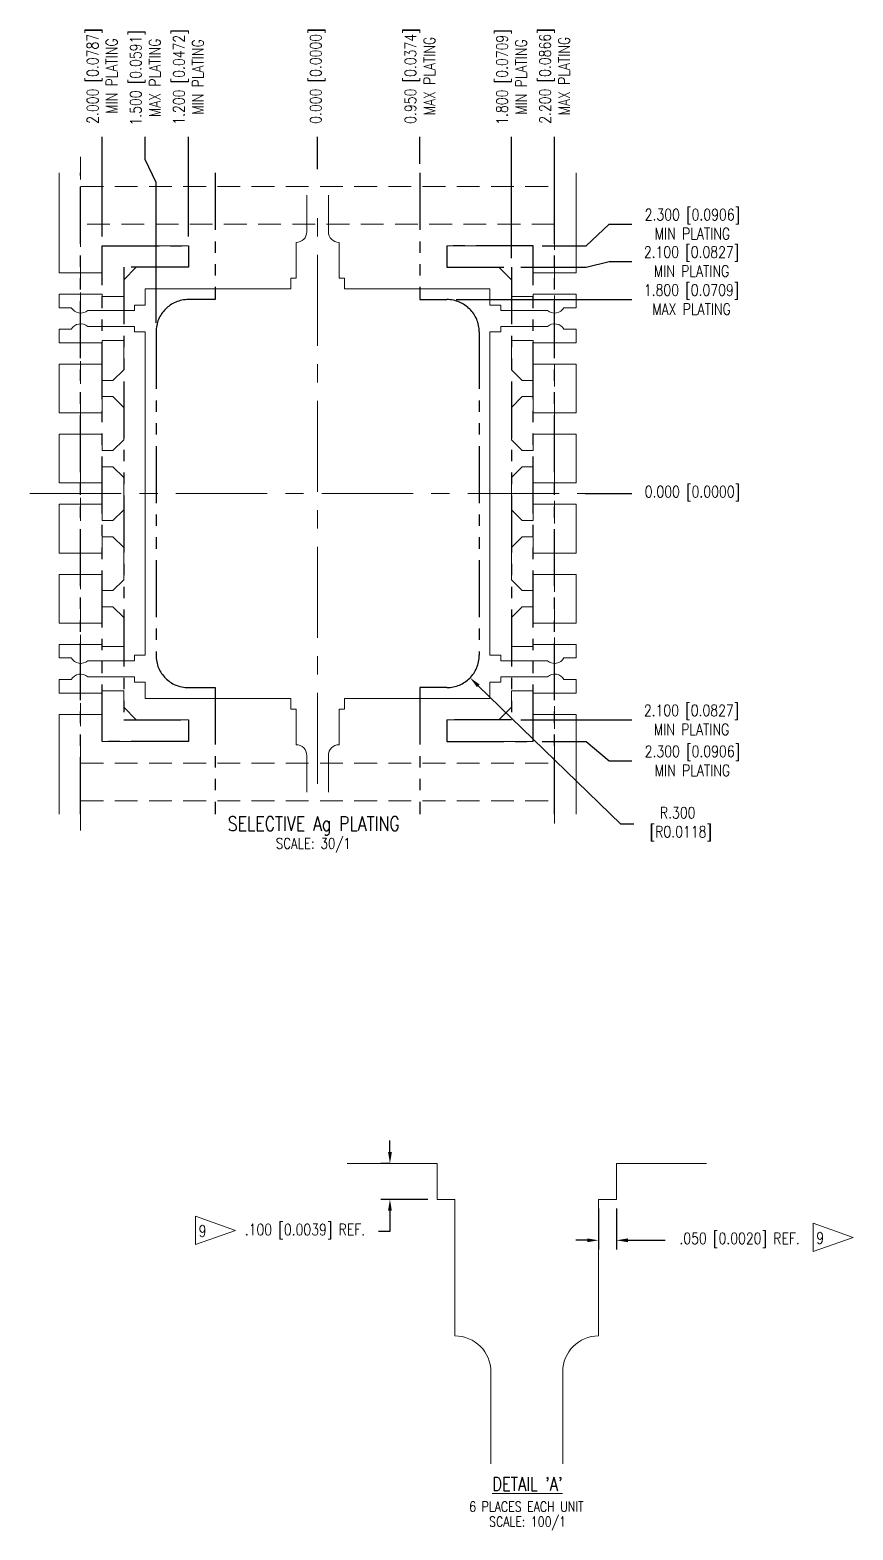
# Model space of a CAD drawing. Extents: x 18 to 657, y 89 to 516.
# Drawn here: x 428.3 to 657.5, y 88.7 to 506.2 of the extents above; entities that cross this region are included whole.
import ezdxf
from ezdxf.enums import TextEntityAlignment as Align

# ---------------------------------------------------------------- set-up
doc = ezdxf.new("R2010")
doc.units = 0
doc.header["$LTSCALE"] = 25.4
doc.header["$MEASUREMENT"] = 0
for name, pattern in [('CENTERX2', [4, 2.5, -0.5, 0.5, -0.5]), ('HIDDEN', [0.375, 0.25, -0.125]), ('PHANTOM2', [1.25, 0.625, -0.125, 0.125, -0.125, 0.125, -0.125])]:
    doc.linetypes.add(name, pattern=pattern)
for name, color, linetype, lineweight in [('SH-01_CENTER', 2, 'CENTERX2', 5), ('SH-01_DIM', 4, 'Continuous', 5), ('SH-01_NOTES', 3, 'Continuous', 5), ('SH-01_OBJECT', 7, 'Continuous', 5), ('SH-01_PKG', 5, 'HIDDEN', 5)]:
    doc.layers.add(name, color=color, linetype=linetype, lineweight=lineweight)
doc.layers.add('SH-01_MISC', color=6, linetype='PHANTOM2')
doc.styles.add('COMPLEX', font='COMPLEX', dxfattribs={"width": 0.8})
doc.styles.add('SIMPLEX', font='SIMPLEX.shx', dxfattribs={"width": 0.8})
doc.styles.get("Standard").update_dxf_attribs({"font": 'simplex.shx', "width": 0.82})
doc.dimstyles.get("Standard").update_dxf_attribs({"dimtxt": 3, "dimasz": 4, "dimexe": 1.5, "dimexo": 0.75, "dimgap": 1, "dimtad": 0, "dimdec": 3, "dimlfac": 0.25, "dimzin": 0, "dimdsep": 46, "dimtxsty": 'SIMPLEX', "dimcen": 0.5, "dimadec": 0, "dimazin": 0, "dimtp": 0.025, "dimtfac": 1, "dimtdec": 3, "dimtofl": 0, "dimtmove": 0, "dimatfit": 3, "dimfxl": 1, "dimtolj": 1, "dimtzin": 0, "dimarcsym": 0})
doc.dimstyles.new('Standard x 40', dxfattribs={"dimscale": 25.4, "dimtxt": 0.125, "dimasz": 0.125, "dimexe": 0.1, "dimexo": 0.1, "dimgap": 0.09, "dimtad": 0, "dimtih": 1, "dimtoh": 1, "dimdec": 3, "dimlfac": 0.025, "dimzin": 4, "dimdsep": 46, "dimtxsty": 'SIMPLEX', "dimcen": -0.09, "dimadec": 0, "dimazin": 0, "dimtp": 0.025, "dimtfac": 1, "dimtdec": 3, "dimtofl": 0, "dimtmove": 0, "dimatfit": 3, "dimfxl": 1, "dimtolj": 1, "dimtzin": 0, "dimarcsym": 0})

# ---------------------------------------------------------------- blocks, each defined once
blk = doc.blocks.new('*D32')
at = {"layer": 'Defpoints', "color": 0, "transparency": 16777216}
for p in [(586.66, 180.73), (591.66, 180.73), (591.66, 169.33)]:
    blk.add_point(p, dxfattribs=at)
at = {"layer": 'SH-01_DIM', "color": 0, "lineweight": -2, "transparency": 16777216}
for p, q in [((586.66, 178.19), (586.66, 166.79)), ((591.66, 178.19), (591.66, 166.79)), ((583.48, 169.33), (580.31, 169.33)), ((594.83, 169.33), (605.19, 169.33))]:
    blk.add_line(p, q, dxfattribs=at)
at = {"layer": 'SH-01_DIM', "color": 0, "transparency": 16777216}
for points in [[(583.48, 169.86), (583.48, 168.8), (586.66, 169.33)], [(594.83, 169.86), (594.83, 168.8), (591.66, 169.33)]]:
    blk.add_solid(points, dxfattribs=at)
at = {"layer": 'SH-01_DIM', "color": 0, "transparency": 16777216, "insert": (625.92, 169.33), "char_height": 3.175, "attachment_point": 5, "style": 'SIMPLEX'}
blk.add_mtext('\\A1;.050 [0.0020] REF.', dxfattribs=at)
blk = doc.blocks.new('*D33')
at = {"layer": 'Defpoints', "color": 0, "transparency": 16777216}
for p in [(531.16, 190.73), (528.55, 180.73), (541.66, 180.73)]:
    blk.add_point(p, dxfattribs=at)
at = {"layer": 'SH-01_DIM', "color": 0, "lineweight": -2, "transparency": 16777216}
for p, q in [((528.55, 193.9), (528.55, 197.08)), ((528.62, 190.73), (526.01, 190.73)), ((539.12, 180.73), (526.01, 180.73)), ((528.55, 177.55), (528.55, 171.8)), ((528.55, 171.8), (525.37, 171.8))]:
    blk.add_line(p, q, dxfattribs=at)
at = {"layer": 'SH-01_DIM', "color": 0, "transparency": 16777216}
for points in [[(528.02, 193.9), (529.08, 193.9), (528.55, 190.73)], [(528.02, 177.55), (529.08, 177.55), (528.55, 180.73)]]:
    blk.add_solid(points, dxfattribs=at)
at = {"layer": 'SH-01_DIM', "color": 0, "transparency": 16777216, "insert": (504.88, 171.8), "char_height": 3.175, "attachment_point": 5, "style": 'SIMPLEX'}
blk.add_mtext('\\A1;.100 [0.0039] REF.', dxfattribs=at)
blk = doc.blocks.new('*D36')
at = {"layer": 'Defpoints', "color": 0, "transparency": 16777216}
for p in [(508.41, 377.17), (580.41, 377.17), (595.91, 377.17)]:
    blk.add_point(p, dxfattribs=at)
at = {"layer": 'SH-01_DIM', "color": 0, "lineweight": -2, "transparency": 16777216}
blk.add_line((582.95, 377.17), (595.91, 377.17), dxfattribs=at)
at = {"layer": 'SH-01_DIM', "color": 0, "transparency": 16777216, "insert": (612.77, 377.17), "char_height": 3.175, "attachment_point": 5, "style": 'SIMPLEX'}
blk.add_mtext('\\A1;0.000 [0.0000]', dxfattribs=at)
blk = doc.blocks.new('*D37')
at = {"layer": 'Defpoints', "color": 0, "transparency": 16777216}
for p in [(508.41, 476.51), (508.41, 464.96), (508.41, 377.17)]:
    blk.add_point(p, dxfattribs=at)
at = {"layer": 'SH-01_DIM', "color": 0, "lineweight": -2, "transparency": 16777216}
blk.add_line((508.41, 467.5), (508.41, 476.51), dxfattribs=at)
at = {"layer": 'SH-01_DIM', "color": 0, "transparency": 16777216, "insert": (508.41, 493.37), "char_height": 3.175, "attachment_point": 5, "rotation": 90, "style": 'SIMPLEX'}
blk.add_mtext('\\A1;0.000 [0.0000]', dxfattribs=at)
blk = doc.blocks.new('*D38')
at = {"layer": 'Defpoints', "color": 0, "transparency": 16777216}
for p in [(562.41, 440.17), (595.91, 441.74), (508.41, 377.17)]:
    blk.add_point(p, dxfattribs=at)
at = {"layer": 'SH-01_DIM', "color": 0, "lineweight": -2, "transparency": 16777216}
for p, q in [((564.95, 440.17), (583.21, 440.17)), ((583.21, 440.17), (589.56, 441.74)), ((589.56, 441.74), (595.91, 441.74))]:
    blk.add_line(p, q, dxfattribs=at)
at = {"layer": 'SH-01_DIM', "color": 0, "transparency": 16777216, "insert": (612.53, 441.74), "char_height": 3.175, "attachment_point": 5, "style": 'SIMPLEX'}
blk.add_mtext('\\A1;2.100 [0.0827]\\PMIN PLATING', dxfattribs=at)
blk = doc.blocks.new('*D39')
at = {"layer": 'Defpoints', "color": 0, "transparency": 16777216}
for p in [(595.91, 452.16), (568.41, 446.17), (508.41, 377.17)]:
    blk.add_point(p, dxfattribs=at)
at = {"layer": 'SH-01_DIM', "color": 0, "lineweight": -2, "transparency": 16777216}
for p, q in [((583.21, 446.17), (589.56, 452.16)), ((589.56, 452.16), (595.91, 452.16)), ((570.95, 446.17), (583.21, 446.17))]:
    blk.add_line(p, q, dxfattribs=at)
at = {"layer": 'SH-01_DIM', "color": 0, "transparency": 16777216, "insert": (612.77, 452.16), "char_height": 3.175, "attachment_point": 5, "style": 'SIMPLEX'}
blk.add_mtext('\\A1;2.300 [0.0906]\\PMIN PLATING', dxfattribs=at)
blk = doc.blocks.new('*D40')
at = {"layer": 'Defpoints', "color": 0, "transparency": 16777216}
for p in [(508.41, 377.17), (562.41, 314.17), (595.91, 314.17)]:
    blk.add_point(p, dxfattribs=at)
at = {"layer": 'SH-01_DIM', "color": 0, "lineweight": -2, "transparency": 16777216}
blk.add_line((564.95, 314.17), (595.91, 314.17), dxfattribs=at)
at = {"layer": 'SH-01_DIM', "color": 0, "transparency": 16777216, "insert": (612.53, 314.17), "char_height": 3.175, "attachment_point": 5, "style": 'SIMPLEX'}
blk.add_mtext('\\A1;2.100 [0.0827]\\PMIN PLATING', dxfattribs=at)
blk = doc.blocks.new('*D41')
at = {"layer": 'Defpoints', "color": 0, "transparency": 16777216}
for p in [(508.41, 377.17), (568.41, 308.17), (595.91, 302.77)]:
    blk.add_point(p, dxfattribs=at)
at = {"layer": 'SH-01_DIM', "color": 0, "lineweight": -2, "transparency": 16777216}
for p, q in [((570.95, 308.17), (583.21, 308.17)), ((583.21, 308.17), (589.56, 302.77)), ((589.56, 302.77), (595.91, 302.77))]:
    blk.add_line(p, q, dxfattribs=at)
at = {"layer": 'SH-01_DIM', "color": 0, "transparency": 16777216, "insert": (612.77, 302.77), "char_height": 3.175, "attachment_point": 5, "style": 'SIMPLEX'}
blk.add_mtext('\\A1;2.300 [0.0906]\\PMIN PLATING', dxfattribs=at)
blk = doc.blocks.new('*D42')
at = {"layer": 'Defpoints', "color": 0, "transparency": 16777216}
for p in [(472.41, 476.51), (472.41, 446.17), (508.41, 377.17)]:
    blk.add_point(p, dxfattribs=at)
at = {"layer": 'SH-01_DIM', "color": 0, "lineweight": -2, "transparency": 16777216}
blk.add_line((472.41, 448.71), (472.41, 476.51), dxfattribs=at)
at = {"layer": 'SH-01_DIM', "color": 0, "transparency": 16777216, "insert": (472.41, 493.12), "char_height": 3.175, "attachment_point": 5, "rotation": 90, "style": 'SIMPLEX'}
blk.add_mtext('\\A1;1.200 [0.0472]\\PMIN PLATING', dxfattribs=at)
blk = doc.blocks.new('*D43')
at = {"layer": 'Defpoints', "color": 0, "transparency": 16777216}
for p in [(448.41, 476.51), (448.41, 446.17), (508.41, 377.17)]:
    blk.add_point(p, dxfattribs=at)
at = {"layer": 'SH-01_DIM', "color": 0, "lineweight": -2, "transparency": 16777216}
blk.add_line((448.41, 448.71), (448.41, 476.51), dxfattribs=at)
at = {"layer": 'SH-01_DIM', "color": 0, "transparency": 16777216, "insert": (448.41, 493.37), "char_height": 3.175, "attachment_point": 5, "rotation": 90, "style": 'SIMPLEX'}
blk.add_mtext('\\A1;2.000 [0.0787]\\PMIN PLATING', dxfattribs=at)
blk = doc.blocks.new('*D44')
at = {"layer": 'Defpoints', "color": 0, "transparency": 16777216}
for p in [(562.41, 476.51), (562.41, 440.17), (508.41, 377.17)]:
    blk.add_point(p, dxfattribs=at)
at = {"layer": 'SH-01_DIM', "color": 0, "lineweight": -2, "transparency": 16777216}
blk.add_line((562.41, 442.71), (562.41, 476.51), dxfattribs=at)
at = {"layer": 'SH-01_DIM', "color": 0, "transparency": 16777216, "insert": (562.41, 493.12), "char_height": 3.175, "attachment_point": 5, "rotation": 90, "style": 'SIMPLEX'}
blk.add_mtext('\\A1;1.800 [0.0709]\\PMIN PLATING', dxfattribs=at)
blk = doc.blocks.new('*D45')
at = {"layer": 'Defpoints', "color": 0, "transparency": 16777216}
for p in [(460.41, 476.51), (463.41, 422.17), (508.41, 377.17)]:
    blk.add_point(p, dxfattribs=at)
at = {"layer": 'SH-01_DIM', "color": 0, "lineweight": -2, "transparency": 16777216}
for p, q in [((460.41, 470.16), (460.41, 476.51)), ((463.41, 463.81), (460.41, 470.16)), ((463.41, 424.71), (463.41, 463.81))]:
    blk.add_line(p, q, dxfattribs=at)
at = {"layer": 'SH-01_DIM', "color": 0, "transparency": 16777216, "insert": (460.41, 492.88), "char_height": 3.175, "attachment_point": 5, "rotation": 90, "style": 'SIMPLEX'}
blk.add_mtext('\\A1;1.500 [0.0591]\\PMAX PLATING', dxfattribs=at)
blk = doc.blocks.new('*D46')
at = {"layer": 'Defpoints', "color": 0, "transparency": 16777216}
for p in [(536.91, 476.51), (536.91, 466.43), (508.41, 377.17)]:
    blk.add_point(p, dxfattribs=at)
at = {"layer": 'SH-01_DIM', "color": 0, "lineweight": -2, "transparency": 16777216}
blk.add_line((536.91, 468.97), (536.91, 476.51), dxfattribs=at)
at = {"layer": 'SH-01_DIM', "color": 0, "transparency": 16777216, "insert": (536.91, 493.37), "char_height": 3.175, "attachment_point": 5, "rotation": 90, "style": 'SIMPLEX'}
blk.add_mtext('\\A1;0.950 [0.0374]\\PMAX PLATING', dxfattribs=at)
blk = doc.blocks.new('*D47')
at = {"layer": 'Defpoints', "color": 0, "transparency": 16777216}
for p in [(574.41, 476.51), (574.41, 452.17), (508.41, 377.17)]:
    blk.add_point(p, dxfattribs=at)
at = {"layer": 'SH-01_DIM', "color": 0, "lineweight": -2, "transparency": 16777216}
blk.add_line((574.41, 454.71), (574.41, 476.51), dxfattribs=at)
at = {"layer": 'SH-01_DIM', "color": 0, "transparency": 16777216, "insert": (574.41, 493.37), "char_height": 3.175, "attachment_point": 5, "rotation": 90, "style": 'SIMPLEX'}
blk.add_mtext('\\A1;2.200 [0.0866]\\PMAX PLATING', dxfattribs=at)
blk = doc.blocks.new('*D48')
at = {"layer": 'Defpoints', "color": 0, "transparency": 16777216}
for p in [(544.41, 332.17), (550.86, 325.9)]:
    blk.add_point(p, dxfattribs=at)
at = {"layer": 'SH-01_DIM', "color": 0, "lineweight": -2, "transparency": 16777216}
for p, q in [((592.82, 285.16), (553.14, 323.69)), ((596.48, 285.16), (592.82, 285.16))]:
    blk.add_line(p, q, dxfattribs=at)
at = {"layer": 'SH-01_DIM', "color": 0, "transparency": 16777216}
blk.add_solid([(553.51, 324.06), (552.77, 323.31), (550.86, 325.9)], dxfattribs=at)
at = {"layer": 'SH-01_DIM', "color": 0, "transparency": 16777216, "insert": (608.68, 285.16), "char_height": 3.175, "attachment_point": 5, "style": 'SIMPLEX'}
blk.add_mtext('\\A1;R.300\\P [R0.0118]', dxfattribs=at)
blk = doc.blocks.new('*D49')
at = {"layer": 'Defpoints', "color": 0, "transparency": 16777216}
for p in [(544.41, 431.17), (595.91, 431.17), (508.41, 377.17)]:
    blk.add_point(p, dxfattribs=at)
at = {"layer": 'SH-01_DIM', "color": 0, "lineweight": -2, "transparency": 16777216}
blk.add_line((546.95, 431.17), (595.91, 431.17), dxfattribs=at)
at = {"layer": 'SH-01_DIM', "color": 0, "transparency": 16777216, "insert": (612.53, 431.17), "char_height": 3.175, "attachment_point": 5, "style": 'SIMPLEX'}
blk.add_mtext('\\A1;1.800 [0.0709]\\PMAX PLATING', dxfattribs=at)

msp = doc.modelspace()

# ---------------------------------------------------------------- linework, layer by layer
at = {"layer": 'SH-01_CENTER', "ltscale": 0.4}
for p, q in [((508.4056, 296.3553), (508.4056, 457.9775)), ((428.3082, 377.1664), (588.503, 377.1664))]:
    msp.add_line(p, q, dxfattribs=at)
at = {"layer": 'SH-01_MISC'}
for p, q in [((442.4056, 287.9014), (442.4056, 466.4314)), ((574.4056, 287.9014), (574.4056, 466.4314))]:
    msp.add_line(p, q, dxfattribs=at)
for points in [[(479.9056, 466.4314), (479.9056, 431.1664), (472.4056, 431.1664, 0.41421356), (463.4056, 422.1664), (463.4056, 332.1664, 0.41421356), (472.4056, 323.1664), (479.9056, 323.1664), (479.9056, 287.9014)], [(536.9056, 466.4314), (536.9056, 431.1664), (544.4056, 431.1664, -0.41421356), (553.4056, 422.1664), (553.4056, 332.1664, -0.41421356), (544.4056, 323.1664), (536.9056, 323.1664), (536.9056, 287.9014)]]:
    msp.add_lwpolyline(points, format="xyb", dxfattribs=at)
for points in [[(472.4056, 440.1664), (454.4056, 440.1664), (454.4056, 314.1664), (472.4056, 314.1664), (472.4056, 308.1664), (448.4056, 308.1664), (448.4056, 446.1664), (472.4056, 446.1664)], [(544.4056, 440.1664), (562.4056, 440.1664), (562.4056, 314.1664), (544.4056, 314.1664), (544.4056, 308.1664), (568.4056, 308.1664), (568.4056, 446.1664), (544.4056, 446.1664)]]:
    msp.add_lwpolyline(points, close=True, dxfattribs=at)
at = {"layer": 'SH-01_NOTES'}
for points in [[(474.4297, 176.0535), (485.5431, 172.085), (474.4297, 168.116)], [(646.3856, 174.108), (657.499, 170.1395), (646.3856, 166.1705)]]:
    msp.add_lwpolyline(points, close=True, dxfattribs=at)
at = {"layer": 'SH-01_OBJECT'}
for p, q in [((451.4056, 428.1664), (448.4056, 428.1664)), ((565.4056, 428.1664), (568.4056, 428.1664)), ((451.4056, 326.1664), (448.4056, 326.1664)), ((565.4056, 326.1664), (568.4056, 326.1664)), ((541.657, 190.7263), (516.657, 190.7263)), ((541.657, 180.7263), (541.657, 190.7263)), ((591.657, 180.7263), (591.657, 190.7263)), ((591.657, 190.7263), (616.657, 190.7263)), ((546.657, 180.7263), (541.657, 180.7263)), ((546.657, 142.7263), (546.657, 180.7263)), ((586.657, 142.7263), (586.657, 180.7263)), ((586.657, 180.7263), (591.657, 180.7263)), ((556.657, 107.1107), (556.657, 132.7263)), ((576.657, 107.1107), (576.657, 132.7263))]:
    msp.add_line(p, q, dxfattribs=at)
for points in [[(436.4056, 466.4314), (436.4056, 438.6364), (448.4056, 438.6364), (448.4056, 446.1664), (472.4056, 446.1664), (472.4056, 440.1664), (457.9203, 440.1664), (454.4056, 436.6517), (454.4056, 432.0664), (448.4056, 432.0664), (448.4056, 432.6964), (436.4056, 432.6964), (436.4056, 428.9164), (439.8075, 428.9164, 0.47381734), (444.3899, 428.1664), (457.4056, 428.1664), (457.4056, 429.6664), (460.4056, 429.6664), (460.4056, 434.1664), (500.9056, 434.1664), (500.9056, 437.1664), (502.4056, 437.1664), (502.4056, 447.0664, 0.41421356), (505.4056, 450.0664), (505.4056, 460.2664)], [(580.4056, 466.4314), (580.4056, 438.6364), (568.4056, 438.6364), (568.4056, 446.1664), (544.4056, 446.1664), (544.4056, 440.1664), (558.8909, 440.1664), (562.4056, 436.6517), (562.4056, 432.0664), (568.4056, 432.0664), (568.4056, 432.6964), (580.4056, 432.6964), (580.4056, 428.9164), (577.0037, 428.9164, -0.47381734), (572.4213, 428.1664), (559.4056, 428.1664), (559.4056, 429.6664), (556.4056, 429.6664), (556.4056, 434.1664), (515.9056, 434.1664), (515.9056, 437.1664), (514.4056, 437.1664), (514.4056, 447.0664, -0.41421356), (511.4056, 450.0664), (511.4056, 460.2664)], [(436.4056, 287.9014), (436.4056, 315.6964), (448.4056, 315.6964), (448.4056, 308.1664), (472.4056, 308.1664), (472.4056, 314.1664), (457.9203, 314.1664), (454.4056, 317.6811), (454.4056, 322.2664), (448.4056, 322.2664), (448.4056, 321.6364), (436.4056, 321.6364), (436.4056, 325.4164), (439.8075, 325.4164, -0.47381734), (444.3899, 326.1664), (457.4056, 326.1664), (457.4056, 324.6664), (460.4056, 324.6664), (460.4056, 320.1664), (500.9056, 320.1664), (500.9056, 317.1664), (502.4056, 317.1664), (502.4056, 307.2664, -0.41421356), (505.4056, 304.2664), (505.4056, 294.0664)], [(580.4056, 287.9014), (580.4056, 315.6964), (568.4056, 315.6964), (568.4056, 308.1664), (544.4056, 308.1664), (544.4056, 314.1664), (558.8909, 314.1664), (562.4056, 317.6811), (562.4056, 322.2664), (568.4056, 322.2664), (568.4056, 321.6364), (580.4056, 321.6364), (580.4056, 325.4164), (577.0037, 325.4164, 0.47381734), (572.4213, 326.1664), (559.4056, 326.1664), (559.4056, 324.6664), (556.4056, 324.6664), (556.4056, 320.1664), (515.9056, 320.1664), (515.9056, 317.1664), (514.4056, 317.1664), (514.4056, 307.2664, 0.41421356), (511.4056, 304.2664), (511.4056, 294.0664)]]:
    msp.add_lwpolyline(points, format="xyb", dxfattribs=at)
for points in [[(439.8075, 422.9164, -0.47381734), (444.3899, 423.6664), (457.4056, 423.6664), (457.4056, 422.1664), (460.4056, 422.1664), (460.4056, 332.1664), (457.4056, 332.1664), (457.4056, 330.6664), (444.3899, 330.6664, -0.47381734), (439.8075, 331.4164), (436.4056, 331.4164), (436.4056, 335.1964), (448.4056, 335.1964), (448.4056, 334.5664), (454.4056, 334.5664), (454.4056, 342.6782), (451.4056, 345.6782), (448.4056, 345.6782), (448.4056, 341.1364), (436.4056, 341.1364), (436.4056, 354.6964), (448.4056, 354.6964), (448.4056, 350.1664), (451.4056, 350.1664), (454.4056, 353.1664), (454.4056, 362.1664), (451.4056, 365.1664), (448.4056, 365.1664), (448.4056, 360.6364), (436.4056, 360.6364), (436.4056, 374.1964), (448.4056, 374.1964), (448.4056, 369.6664), (451.4056, 369.6664), (454.4056, 372.6664), (454.4056, 381.6664), (451.4056, 384.6664), (448.4056, 384.6664), (448.4056, 380.1364), (436.4056, 380.1364), (436.4056, 393.6964), (448.4056, 393.6964), (448.4056, 389.1664), (451.4056, 389.1664), (454.4056, 392.1664), (454.4056, 401.1664), (451.4056, 404.1664), (448.4056, 404.1664), (448.4056, 399.6364), (436.4056, 399.6364), (436.4056, 413.1964), (448.4056, 413.1964), (448.4056, 408.6546), (451.4056, 408.6546), (454.4056, 411.6546), (454.4056, 419.7664), (448.4056, 419.7664), (448.4056, 419.1364), (436.4056, 419.1364), (436.4056, 422.9164)], [(577.0037, 422.9164, 0.47381734), (572.4213, 423.6664), (559.4056, 423.6664), (559.4056, 422.1664), (556.4056, 422.1664), (556.4056, 332.1664), (559.4056, 332.1664), (559.4056, 330.6664), (572.4213, 330.6664, 0.47381734), (577.0037, 331.4164), (580.4056, 331.4164), (580.4056, 335.1964), (568.4056, 335.1964), (568.4056, 334.5664), (562.4056, 334.5664), (562.4056, 342.6782), (565.4056, 345.6782), (568.4056, 345.6782), (568.4056, 341.1364), (580.4056, 341.1364), (580.4056, 354.6964), (568.4056, 354.6964), (568.4056, 350.1664), (565.4056, 350.1664), (562.4056, 353.1664), (562.4056, 362.1664), (565.4056, 365.1664), (568.4056, 365.1664), (568.4056, 360.6364), (580.4056, 360.6364), (580.4056, 374.1964), (568.4056, 374.1964), (568.4056, 369.6664), (565.4056, 369.6664), (562.4056, 372.6664), (562.4056, 381.6664), (565.4056, 384.6664), (568.4056, 384.6664), (568.4056, 380.1364), (580.4056, 380.1364), (580.4056, 393.6964), (568.4056, 393.6964), (568.4056, 389.1664), (565.4056, 389.1664), (562.4056, 392.1664), (562.4056, 401.1664), (565.4056, 404.1664), (568.4056, 404.1664), (568.4056, 399.6364), (580.4056, 399.6364), (580.4056, 413.1964), (568.4056, 413.1964), (568.4056, 408.6546), (565.4056, 408.6546), (562.4056, 411.6546), (562.4056, 419.7664), (568.4056, 419.7664), (568.4056, 419.1364), (580.4056, 419.1364), (580.4056, 422.9164)]]:
    msp.add_lwpolyline(points, format="xyb", close=True, dxfattribs=at)
for centre, start, end in [((546.657, 132.7263), 0, 90), ((586.657, 132.7263), 90, 180)]:
    msp.add_arc(centre, 10, start, end, dxfattribs=at)
at = {"layer": 'SH-01_PKG'}
for points in [[(442.4056, 470.9314), (442.4056, 462.6664), (574.4056, 462.6664), (574.4056, 470.9314)], [(442.4056, 283.4014), (442.4056, 291.6664), (574.4056, 291.6664), (574.4056, 283.4014)]]:
    msp.add_lwpolyline(points, dxfattribs=at)
msp.add_lwpolyline([(442.4056, 452.1664), (442.4056, 302.1664), (574.4056, 302.1664), (574.4056, 452.1664)], close=True, dxfattribs=at)

# ---------------------------------------------------------------- texts
at = {"layer": 'SH-01_NOTES', "style": 'COMPLEX', "width": 0.8}
for s, height, p in [('SELECTIVE Ag PLATING', 4, (507.3197, 283.3301)), ("%%UDETAIL 'A'", 3.733333, (566.8336, 99.6277))]:
    msp.add_text(s, height=height, dxfattribs=at).set_placement(p, align=Align.CENTER)
at = {"layer": 'SH-01_NOTES', "width": 0.8}
for s, height, p in [('SCALE: 30/1', 3, (507.2156, 278.2913)), ('6 PLACES EACH UNIT', 2.8, (566.5527, 93.7989)), ('SCALE: 100/1', 2.8, (566.8725, 89.6284))]:
    msp.add_text(s, height=height, dxfattribs=at).set_placement(p, align=Align.CENTER)
for p in [(476.3775, 171.9173), (648.3334, 169.9718)]:
    msp.add_text('9', height=3.175, dxfattribs=at).set_placement(p, align=Align.MIDDLE)

# ---------------------------------------------------------------- dimensions: what is measured, and where the dimension line sits
at = {"layer": 'SH-01_DIM'}
for feature_location, offset, dtype, text, picture, middle in [((448.4056, 446.1664), (0, 30.3392), 1, '<>\\PMIN PLATING', '*D43', (448.4056, 493.3663)), ((463.4056, 422.1664), (-3, 54.3392), 1, '<>\\PMAX PLATING', '*D45', (460.4056, 492.8825)), ((472.4056, 446.1664), (0, 30.3392), 1, '<>\\PMIN PLATING', '*D42', (472.4056, 493.1244)), ((536.9056, 466.4314), (0, 10.0742), 1, '<>\\PMAX PLATING', '*D46', (536.9056, 493.3663)), ((574.4056, 452.1664), (0, 24.3392), 1, '<>\\PMAX PLATING', '*D47', (574.4056, 493.3663)), ((562.4056, 440.1664), (0, 36.3392), 1, '<>\\PMIN PLATING', '*D44', (562.4056, 493.1244)), ((568.4056, 446.1664), (27.5027, 5.9895), 0, '<>\\PMIN PLATING', '*D39', (612.769, 452.1559)), ((562.4056, 440.1664), (33.5027, 1.5726), 0, '<>\\PMIN PLATING', '*D38', (612.5271, 441.739)), ((544.4056, 431.1664), (51.5027, 0), 0, '<>\\PMAX PLATING', '*D49', (612.5271, 431.1664)), ((562.4056, 314.1664), (33.5027, 0), 0, '<>\\PMIN PLATING', '*D40', (612.5271, 314.1664)), ((568.4056, 308.1664), (27.5027, -5.3981), 0, '<>\\PMIN PLATING', '*D41', (612.769, 302.7683))]:
    dim = msp.add_ordinate_dim(feature_location=feature_location, offset=offset, dtype=dtype, origin=(508.4056, 377.1664), text=text, dimstyle='Standard', override={"dimscale": 25.4, "dimtxt": 0.125, "dimasz": 0.125, "dimexe": 0.1, "dimexo": 0.1, "dimgap": 0.09, "dimlfac": 0.033333, "dimzin": 1, "dimcen": -0.09}, dxfattribs=at)
    dim.commit()
    dim.dimension.update_dxf_attribs({"geometry": picture, "text_midpoint": middle})
for feature_location, offset, dtype, override, picture, middle in [((508.4056138829, 464.9557723473), (0, 11.5498119889), 1, {"dimscale": 25.4, "dimtxt": 0.125, "dimasz": 0.125, "dimexe": 0.1, "dimexo": 0.1, "dimgap": 0.09, "dimlfac": 0.033333, "dimzin": 1, "dimcen": -0.09}, '*D37', (508.4056138829, 493.366346241)), ((580.4056138829, 377.1664143573), (15.5026544699, 0), 0, {"dimscale": 25.4, "dimtxt": 0.125, "dimasz": 0.125, "dimexe": 0.1, "dimexo": 0.1, "dimgap": 0.09, "dimlfac": 0.02, "dimzin": 1, "dimcen": -0.09}, '*D36', (612.7690302575, 377.1664143573))]:
    dim = msp.add_ordinate_dim(feature_location=feature_location, offset=offset, dtype=dtype, origin=(508.4056138829, 377.1664143573), dimstyle='Standard', override=override, dxfattribs=at)
    dim.commit()
    dim.dimension.update_dxf_attribs({"geometry": picture, "text_midpoint": middle})
dim = msp.add_radius_dim(center=(544.4056, 332.1664), mpoint=(550.8627, 325.8969), dimstyle='Standard', override={"dimscale": 25.4, "dimtxt": 0.125, "dimasz": 0.125, "dimexe": 0.1, "dimexo": 0.1, "dimgap": 0.09, "dimtih": 1, "dimtoh": 1, "dimlfac": 0.033333, "dimzin": 4, "dimpost": '\\X', "dimcen": 0}, dxfattribs=at)
dim.commit()
dim.dimension.update_dxf_attribs({"geometry": '*D48', "text_midpoint": (608.6824, 285.1592), "dimtype": 132})
dim = msp.add_linear_dim(base=(528.5487, 180.7263), p1=(531.1577, 190.7263), p2=(541.657, 180.7263), angle=90, text='<> REF.', dimstyle='Standard x 40', override={"dimlfac": 0.01}, dxfattribs=at)
dim.commit()
dim.dimension.update_dxf_attribs({"geometry": '*D33', "text_midpoint": (504.8844, 171.8026), "dimtype": 128})
dim = msp.add_linear_dim(base=(591.657, 169.3271), p1=(586.657, 180.7263), p2=(591.657, 180.7263), text='<> REF.', dimstyle='Standard x 40', override={"dimlfac": 0.01}, dxfattribs=at)
dim.commit()
dim.dimension.update_dxf_attribs({"geometry": '*D32', "text_midpoint": (625.9247, 169.3271), "dimtype": 128})

doc.saveas('drawing.dxf')
